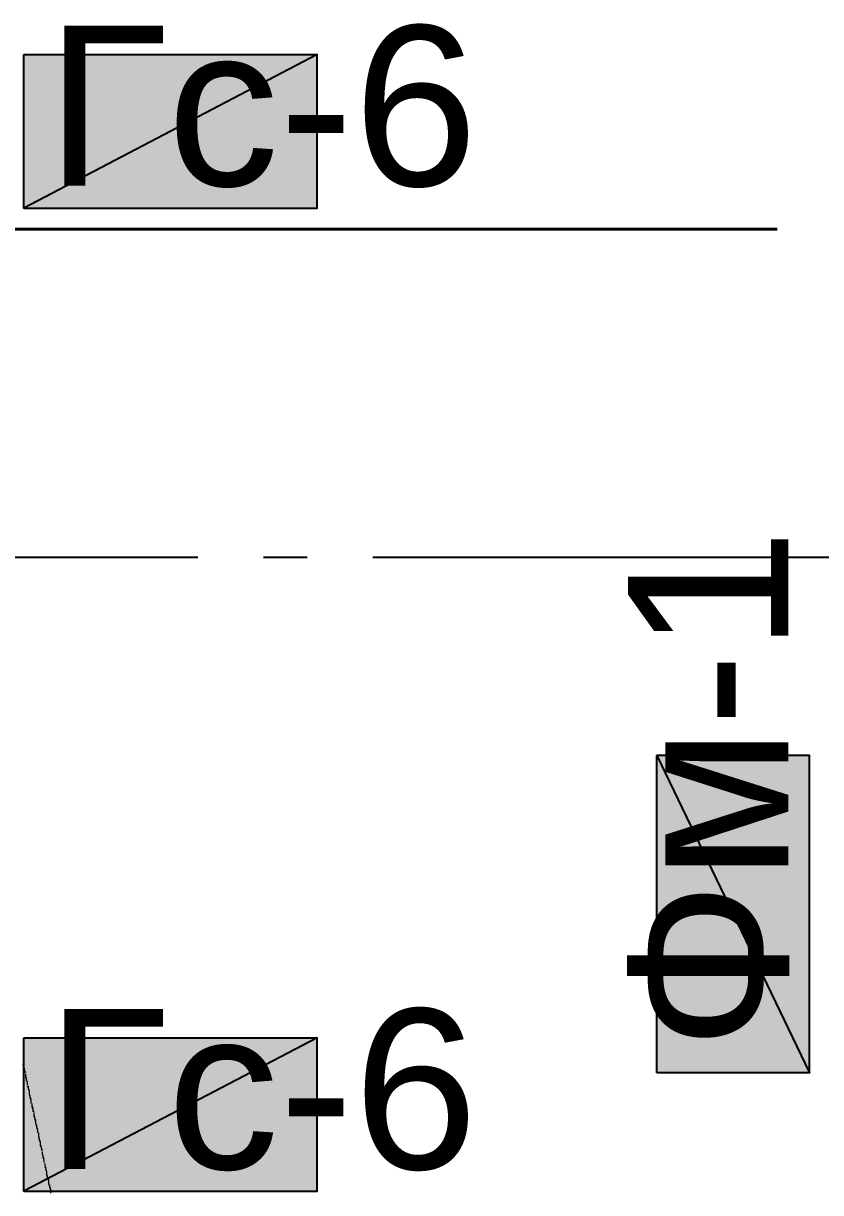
# Model space of a CAD drawing. Extents: x 8 to 21351, y 0 to 420.
# Drawn here: x 15794.1 to 15812.33, y 354.45 to 381.2 of the extents above; entities that cross this region are included whole.
import ezdxf

# ---------------------------------------------------------------- set-up
doc = ezdxf.new("R2010")
doc.units = 0
doc.styles.add('TEYPDFCAD_TEXT', font='arial.ttf')

msp = doc.modelspace()

# ---------------------------------------------------------------- hatches: boundary and pattern name
at = {"true_color": 0xffffff}
h = msp.add_hatch(color=0, dxfattribs=at)
h.paths.add_polyline_path([(15794.109, 380.492), (15800.819, 380.492), (15794.109, 376.978)])
h.paths.add_polyline_path([(15800.819, 380.492), (15794.109, 376.978), (15800.819, 376.978)])
h = msp.add_hatch(color=0, dxfattribs=at)
h.paths.add_polyline_path([(15808.587, 357.187), (15808.587, 364.448), (15812.079, 357.187)])
h.paths.add_polyline_path([(15808.587, 364.448), (15812.079, 357.187), (15812.079, 364.448)])
h = msp.add_hatch(color=0, dxfattribs=at)
h.paths.add_polyline_path([(15794.109, 357.992), (15800.819, 357.992), (15794.109, 354.478)])
h.paths.add_polyline_path([(15800.819, 357.992), (15794.109, 354.478), (15800.819, 354.478)])

# ---------------------------------------------------------------- linework, layer by layer
at = {"color": 0, "lineweight": 0, "true_color": 0xffffff}
for p, q in [((15794.109, 376.978), (15800.819, 376.978)), ((15812.079, 357.187), (15812.079, 364.448)), ((15794.109, 354.478), (15800.819, 354.478))]:
    msp.add_line(p, q, dxfattribs=at)
at = {"color": 7, "lineweight": 40}
msp.add_line((15811.339, 376.491), (15783.822, 376.491), dxfattribs=at)
at = {"color": 7, "lineweight": 25}
for p, q in [((15798.088, 368.977), (15778.086, 368.977)), ((15800.586, 368.977), (15799.591, 368.977)), ((15822.091, 368.977), (15802.089, 368.977))]:
    msp.add_line(p, q, dxfattribs=at)
at = {"color": 7, "lineweight": 5}
for p, q in [((15794.109, 357.336), (15794.088, 357.378)), ((15794.109, 357.315), (15794.109, 357.357)), ((15794.13, 357.272), (15794.109, 357.315)), ((15794.13, 357.251), (15794.109, 357.293)), ((15794.13, 357.187), (15794.13, 357.251)), ((15794.151, 357.187), (15794.13, 357.23)), ((15794.151, 357.103), (15794.151, 357.166)), ((15794.151, 357.124), (15794.151, 357.166)), ((15794.172, 357.06), (15794.151, 357.103)), ((15794.172, 357.039), (15794.151, 357.082)), ((15794.172, 356.997), (15794.172, 357.039)), ((15794.194, 356.976), (15794.172, 357.018)), ((15794.194, 356.912), (15794.194, 356.976)), ((15794.194, 356.912), (15794.194, 356.955)), ((15794.215, 356.849), (15794.194, 356.891)), ((15794.215, 356.828), (15794.215, 356.891)), ((15794.236, 356.785), (15794.215, 356.828)), ((15794.236, 356.764), (15794.215, 356.807)), ((15794.236, 356.722), (15794.236, 356.764)), ((15794.236, 356.701), (15794.236, 356.743)), ((15794.257, 356.637), (15794.236, 356.701)), ((15794.257, 356.637), (15794.257, 356.68)), ((15794.278, 356.574), (15794.257, 356.637)), ((15794.278, 356.553), (15794.257, 356.616)), ((15794.278, 356.489), (15794.278, 356.553)), ((15794.278, 356.51), (15794.278, 356.553)), ((15794.299, 356.447), (15794.299, 356.489)), ((15794.299, 356.425), (15794.299, 356.468)), ((15794.321, 356.383), (15794.299, 356.425)), ((15794.321, 356.362), (15794.299, 356.404)), ((15794.321, 356.298), (15794.321, 356.362)), ((15794.342, 356.298), (15794.321, 356.341)), ((15794.342, 356.214), (15794.342, 356.277)), ((15794.342, 356.235), (15794.342, 356.277)), ((15794.363, 356.171), (15794.342, 356.214)), ((15794.363, 356.15), (15794.342, 356.193)), ((15794.384, 356.108), (15794.363, 356.15)), ((15794.384, 356.087), (15794.363, 356.129)), ((15794.384, 356.023), (15794.384, 356.087)), ((15794.384, 356.023), (15794.384, 356.066)), ((15794.405, 355.96), (15794.384, 356.002)), ((15794.405, 355.939), (15794.405, 356.002)), ((15794.426, 355.896), (15794.405, 355.939)), ((15794.426, 355.875), (15794.405, 355.918)), ((15794.426, 355.833), (15794.426, 355.875)), ((15794.426, 355.812), (15794.426, 355.854)), ((15794.448, 355.748), (15794.448, 355.812)), ((15794.448, 355.748), (15794.448, 355.791)), ((15794.469, 355.685), (15794.448, 355.748)), ((15794.469, 355.663), (15794.448, 355.727)), ((15794.49, 355.6), (15794.469, 355.663)), ((15794.469, 355.621), (15794.469, 355.663)), ((15794.49, 355.558), (15794.49, 355.6)), ((15794.49, 355.536), (15794.49, 355.579)), ((15794.511, 355.494), (15794.49, 355.536)), ((15794.511, 355.473), (15794.49, 355.515)), ((15794.532, 355.409), (15794.511, 355.473)), ((15794.532, 355.409), (15794.511, 355.452)), ((15794.532, 355.325), (15794.532, 355.388)), ((15794.532, 355.346), (15794.532, 355.388)), ((15794.553, 355.282), (15794.532, 355.325)), ((15794.553, 355.261), (15794.553, 355.304)), ((15794.575, 355.219), (15794.553, 355.261)), ((15794.575, 355.198), (15794.553, 355.24)), ((15794.575, 355.134), (15794.575, 355.198)), ((15794.575, 355.134), (15794.575, 355.177)), ((15794.596, 355.05), (15794.596, 355.113)), ((15794.596, 355.071), (15794.596, 355.113)), ((15794.617, 355.007), (15794.596, 355.05)), ((15794.617, 354.986), (15794.596, 355.029)), ((15794.617, 354.944), (15794.617, 354.986)), ((15794.638, 354.923), (15794.617, 354.965)), ((15794.638, 354.859), (15794.638, 354.923)), ((15794.638, 354.859), (15794.638, 354.901)), ((15794.659, 354.796), (15794.638, 354.859)), ((15794.659, 354.774), (15794.638, 354.838)), ((15794.68, 354.711), (15794.659, 354.774)), ((15794.68, 354.732), (15794.659, 354.774)), ((15794.68, 354.669), (15794.68, 354.711)), ((15794.68, 354.647), (15794.68, 354.69)), ((15794.702, 354.584), (15794.68, 354.647)), ((15794.702, 354.584), (15794.702, 354.626)), ((15794.723, 354.521), (15794.702, 354.584)), ((15794.723, 354.499), (15794.702, 354.563)), ((15794.723, 354.436), (15794.723, 354.499)), ((15794.723, 354.457), (15794.723, 354.499))]:
    msp.add_line(p, q, dxfattribs=at)
at = {"color": 0, "true_color": 0xffffff}
for points in [[(15794.109, 380.492), (15800.819, 380.492), (15794.109, 376.978)], [(15800.819, 380.492), (15794.109, 376.978), (15800.819, 376.978)], [(15808.587, 357.187), (15808.587, 364.448), (15812.079, 357.187)], [(15808.587, 364.448), (15812.079, 357.187), (15812.079, 364.448)], [(15794.109, 357.992), (15800.819, 357.992), (15794.109, 354.478)], [(15800.819, 357.992), (15794.109, 354.478), (15800.819, 354.478)]]:
    msp.add_lwpolyline(points, close=True, dxfattribs=at)

# ---------------------------------------------------------------- texts
at = {"color": 7, "style": 'TEYPDFCAD_TEXT'}
for p in [(15794.617, 377.486), (15794.617, 354.986)]:
    msp.add_text('Гс-6', height=3.6618, dxfattribs=at).set_placement(p)
msp.add_text('Фм-1', height=3.6618, rotation=90, dxfattribs=at).set_placement((15811.593, 357.695))

doc.saveas('drawing.dxf')
